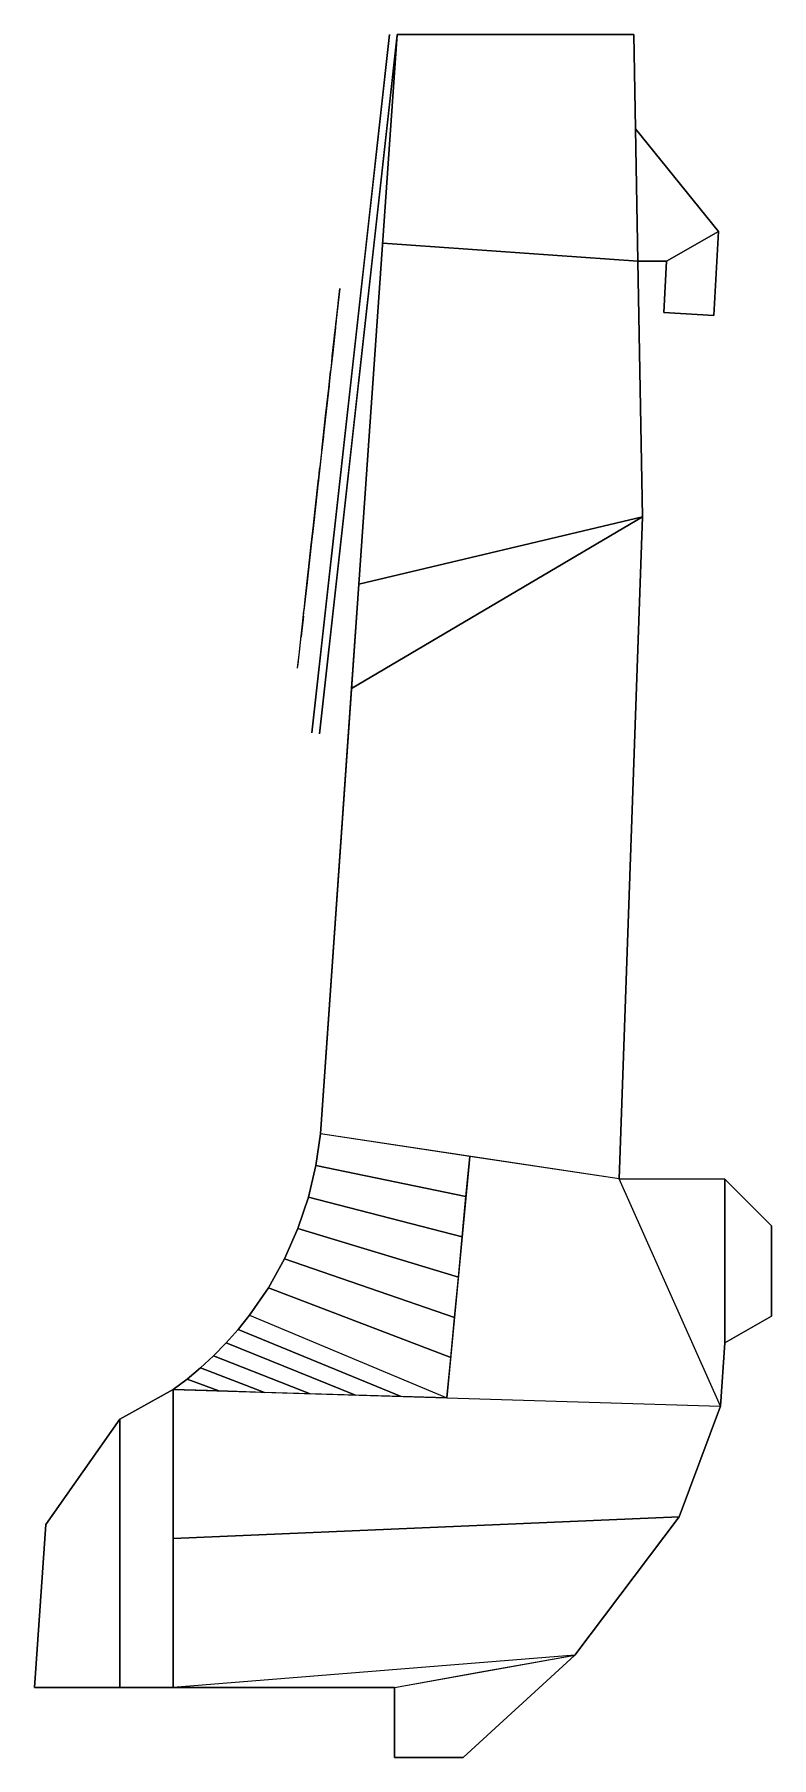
# Model space of a CAD drawing. Extents: x -12.5 to 15.9, y -45.1 to 21.1.
import ezdxf

# ---------------------------------------------------------------- set-up
doc = ezdxf.new("R2010")
doc.units = 0
for name, color, linetype in [('ACESSORIOS', 1, 'CONTINUOUS'), ('AUX', 3, 'CONTINUOUS'), ('CINZA', 9, 'CONTINUOUS'), ('PRETO', 28, 'CONTINUOUS')]:
    doc.layers.add(name, color=color, linetype=linetype)

msp = doc.modelspace()

# ---------------------------------------------------------------- linework, layer by layer
at = {"layer": 'ACESSORIOS'}
for p, q in [((-1.479, -21.145, 0), (1.479, 21.145, 0)), ((4.266, -22.013, 8.375), (3.384, -31.305, 8.375)), ((-7.134, -30.986, 8.375), (3.384, -31.305, 8.375))]:
    msp.add_line(p, q, dxfattribs=at)
for points in [[(1.479, 21.145, -8.375), (10.576, 21.145, -8.375), (10.728, 12.425, -8.375), (0.917, 13.111, -8.375)], [(1.479, 21.145, 8.375), (10.576, 21.145, 8.375), (10.728, 12.425, 8.375), (0.917, 13.111, 8.375)], [(10.576, 21.145, 8.375), (10.639, 17.509, 8.375), (10.639, 17.509, -8.375), (10.576, 21.145, -8.375)], [(10.639, 17.509, -8.375), (13.83, 13.565, -8.375), (13.83, 13.565, 8.375), (10.639, 17.509, 8.375)], [(10.639, 17.509, -8.375), (13.83, 13.565, -8.375), (11.829, 12.425, -8.375), (10.728, 12.425, -8.375)], [(13.83, 13.565, 8.375), (10.639, 17.509, 8.375), (10.728, 12.425, 8.375), (11.829, 12.425, 8.375)], [(11.719, 10.446, 8.375), (13.651, 10.339, 8.375), (13.83, 13.565, 8.375), (11.829, 12.425, 8.375)], [(11.829, 12.425, -8.375), (13.83, 13.565, -8.375), (13.651, 10.339, -8.375), (11.719, 10.446, -8.375)], [(13.83, 13.565, -8.375), (11.829, 12.425, -8.375), (11.719, 10.446, -8.375), (13.651, 10.339, -8.375)], [(13.83, 13.565, 8.375), (11.829, 12.425, 8.375), (11.719, 10.446, 8.375), (13.651, 10.339, 8.375)], [(13.651, 10.339, -8.375), (13.83, 13.565, -8.375), (13.83, 13.565, 8.375), (13.651, 10.339, 8.375)], [(0.917, 13.111, -8.375), (10.728, 12.425, -8.375), (10.9, 2.594, -8.375), (-0.281, -4.017, -8.375)], [(0.917, 13.111, 8.375), (10.728, 12.425, 8.375), (10.9, 2.594, 8.375), (0, 0, 8.375)], [(11.829, 12.425, 8.375), (10.728, 12.425, 8.375), (10.728, 12.425, -8.375), (11.829, 12.425, -8.375)], [(10.728, 12.425, 8.375), (10.9, 2.594, 8.375), (10.9, 2.594, -8.375), (10.728, 12.425, -8.375)], [(11.719, 10.446, -8.375), (11.829, 12.425, -8.375), (11.829, 12.425, 8.375), (11.719, 10.446, 8.375)], [(11.719, 10.446, -8.375), (13.651, 10.339, -8.375), (13.651, 10.339, 8.375), (11.719, 10.446, 8.375)], [(10.9, 2.594, -8.375), (10.01, -22.881, -8.375), (-1.479, -21.145, -8.375), (-0.281, -4.017, -8.375)], [(10.9, 2.594, 8.375), (10.01, -22.881, 8.375), (-1.479, -21.145, 8.375), (0, 0, 8.375)], [(10.01, -22.881, 8.375), (10.9, 2.594, 8.375), (10.9, 2.594, -8.375), (10.01, -22.881, -8.375)], [(10.01, -22.881, 8.375), (4.266, -22.013, 8.375), (3.384, -31.305, 8.375), (13.901, -31.623, 8.375)], [(10.01, -22.881, -8.375), (4.266, -22.013, -8.375), (3.384, -31.305, -8.375), (13.901, -31.623, -8.375)], [(10.01, -22.881, -8.375), (14.065, -22.891, -8.375), (14.065, -22.891, 8.375), (10.01, -22.881, 8.375)], [(10.01, -22.881, 8.375), (14.065, -22.891, 8.375), (14.071, -29.193, 8.375), (13.901, -31.623, 8.375)], [(10.01, -22.881, -8.375), (14.065, -22.891, -8.375), (14.071, -29.193, -8.375), (13.901, -31.623, -8.375)], [(14.065, -22.891, 8.375), (15.863, -24.692, 8.375), (15.86, -28.163, 8.375), (14.071, -29.193, 8.375)], [(14.065, -22.891, -8.375), (15.863, -24.692, -8.375), (15.86, -28.163, -8.375), (14.071, -29.193, -8.375)], [(15.86, -28.163, -8.375), (15.863, -24.692, -8.375), (15.863, -24.692, 8.375), (15.86, -28.163, 8.375)], [(-4.637, -28.668, 9.159), (-4.637, -28.668, -7.591), (-4.199, -28.118, -7.571), (-4.199, -28.118, 9.179)], [(14.071, -29.193, -8.375), (15.86, -28.163, -8.375), (15.86, -28.163, 8.375), (14.071, -29.193, 8.375)], [(-5.1, -29.192, -7.665), (-5.1, -29.192, 9.085), (-4.637, -28.668, 9.159), (-4.637, -28.668, -7.591)], [(-6.086, -30.152, -7.948), (-6.086, -30.152, 8.802), (-5.584, -29.687, 8.964), (-5.584, -29.687, -7.786)], [(-5.584, -29.687, 8.964), (-5.584, -29.687, -7.786), (-5.1, -29.192, -7.665), (-5.1, -29.192, 9.085)], [(-6.604, -30.585, 8.604), (-6.604, -30.585, -8.146), (-6.086, -30.152, -7.948), (-6.086, -30.152, 8.802)], [(-9.185, -42.441, 8.375), (-9.185, -32.126, 8.375), (-7.134, -30.986, 8.375), (-7.134, -42.441, 8.375)], [(-9.185, -42.441, -8.375), (-9.185, -32.126, -8.375), (-7.134, -30.986, -8.375), (-7.134, -42.441, -8.375)], [(-6.604, -30.585, 8.604), (-7.134, -30.986, 8.375), (-7.134, -30.986, -8.375), (-6.604, -30.585, -8.146)], [(-7.134, -36.714, 8.375), (-7.134, -30.986, 8.375), (13.901, -31.623, 8.375), (12.31, -35.88, 8.375)], [(-7.134, -36.714, -8.375), (-7.134, -30.986, -8.375), (13.901, -31.623, -8.375), (12.31, -35.88, -8.375)], [(-12.468, -42.441, 8.375), (-12.03, -36.18, 8.375), (-9.185, -32.126, 8.375), (-9.185, -42.441, 8.375)], [(-12.468, -42.441, -8.375), (-12.03, -36.18, -8.375), (-9.185, -32.126, -8.375), (-9.185, -42.441, -8.375)], [(-12.03, -36.18, 8.375), (-12.468, -42.441, 8.375), (-12.468, -42.441, -8.375), (-12.03, -36.18, -8.375)], [(-7.134, -42.441, 8.375), (-7.134, -36.714, 8.375), (12.31, -35.88, 8.375), (8.298, -41.204, 8.375)], [(-7.134, -42.441, -8.375), (-7.134, -36.714, -8.375), (12.31, -35.88, -8.375), (8.298, -41.204, -8.375)], [(8.298, -41.204, 8.375), (-7.134, -42.441, 8.375), (1.366, -42.441, 8.375), (4.832, -41.822, 8.375)], [(1.366, -42.441, 8.375), (8.298, -41.204, 8.375), (4.01, -45.141, 8.375), (1.366, -45.141, 8.375)], [(-12.468, -42.441, -8.375), (1.366, -42.441, -8.375), (1.366, -42.441, 8.375), (-12.468, -42.441, 8.375)], [(1.366, -42.441, 8.375), (1.366, -45.141, 8.375), (1.366, -45.141, -8.375), (1.366, -42.441, -8.375)], [(4.01, -45.141, -8.375), (1.366, -45.141, -8.375), (1.366, -45.141, 8.375), (4.01, -45.141, 8.375)]]:
    msp.add_3dface(points, dxfattribs=at)
at = {"layer": 'AUX'}
for p, q in [((-9.185, -32.126, -8.375), (-12.03, -36.18, -8.375)), ((-12.03, -36.18, 8.375), (-9.185, -32.126, 8.375))]:
    msp.add_line(p, q, dxfattribs=at)
for points in [[(1.479, 21.145, -8.375), (-1.479, -21.145, -8.375), (-1.479, -21.145, 8.375), (1.479, 21.145, 8.375)], [(10.576, 21.145, 8.375), (10.576, 21.145, -8.375), (1.479, 21.145, -8.375), (1.479, 21.145, 8.375)], [(-1.479, -21.145, -8.375), (-1.651, -22.365, -8.042), (-1.651, -22.365, 8.708), (-1.479, -21.145, 8.375)], [(-1.651, -22.365, 8.708), (-1.938, -23.586, 8.938), (-1.938, -23.586, -7.812), (-1.651, -22.365, -8.042)], [(15.863, -24.692, -8.375), (14.065, -22.891, -8.375), (14.065, -22.891, 8.375), (15.863, -24.692, 8.375)], [(-1.938, -23.586, -7.812), (-2.34, -24.788, -7.67), (-2.34, -24.788, 9.08), (-1.938, -23.586, 8.938)], [(-2.34, -24.788, 9.08), (-2.34, -24.788, -7.67), (-2.854, -25.953, -7.598), (-2.854, -25.953, 9.152)], [(15.86, -28.163, -8.375), (15.863, -24.692, -8.375), (15.863, -24.692, 8.375), (15.86, -28.163, 8.375)], [(-2.854, -25.953, 9.152), (-3.477, -27.066, 9.177), (-3.477, -27.066, -7.573), (-2.854, -25.953, -7.598)], [(-3.477, -27.066, -7.573), (-4.199, -28.118, -7.571), (-4.199, -28.118, 9.179), (-3.477, -27.066, 9.177)], [(14.071, -29.193, 8.375), (15.86, -28.163, 8.375), (15.86, -28.163, -8.375), (14.071, -29.193, -8.375)], [(13.901, -31.623, -8.375), (14.071, -29.193, -8.375), (14.071, -29.193, 8.375), (13.901, -31.623, 8.375)], [(-7.134, -30.986, 8.375), (-7.134, -30.986, -8.375), (-9.185, -32.126, -8.375), (-9.185, -32.126, 8.375)], [(12.31, -35.88, 8.375), (13.901, -31.623, 8.375), (13.901, -31.623, -8.375), (12.31, -35.88, -8.375)], [(-9.185, -32.126, -8.375), (-12.03, -36.18, -8.375), (-12.03, -36.18, 8.375), (-9.185, -32.126, 8.375)], [(12.31, -35.88, -8.375), (8.298, -41.204, -8.375), (8.298, -41.204, 8.375), (12.31, -35.88, 8.375)], [(4.01, -45.141, 8.375), (8.298, -41.204, 8.375), (8.298, -41.204, -8.375), (4.01, -45.141, -8.375)]]:
    msp.add_3dface(points, dxfattribs=at)
at = {"layer": 'CINZA'}
for points in [[(-0.878, 10.043, 2.773), (-1.008, 8.874, 2.773), (-0.86, 10.204, -1.445), (-0.729, 11.379, -1.445)], [(-1.294, 6.307, 2.773), (-1.424, 5.139, 2.773), (-1.276, 6.471, -1.445), (-1.145, 7.646, -1.445)], [(-1.653, 3.081, 1.627), (-1.783, 1.913, 1.627), (-1.675, 2.882, -1.445), (-1.544, 4.056, -1.445)], [(-1.816, 1.614, 1.627), (-1.947, 0.44, 1.627), (-1.839, 1.412, -1.445), (-1.708, 2.586, -1.445)]]:
    msp.add_3dface(points, dxfattribs=at)
for points, invisible_edges in [([(-0.904, 9.808, -0.182), (-0.919, 9.677, -0.182), (-0.899, 9.858, -1.376), (-0.868, 10.13, -1.208)], 3), ([(-0.961, 9.295, 1.429), (-1.084, 8.192, 1.663), (-1.019, 8.773, 0.727), (-0.958, 9.322, 0.601)], 10), ([(-0.964, 9.271, -0.569), (-0.919, 9.677, -0.182), (-0.899, 9.858, -1.376), (-1.005, 8.898, -1.568)], 10), ([(-0.958, 9.322, 0.601), (-0.919, 9.677, -0.182), (-0.904, 9.808, -0.182), (-0.961, 9.295, 1.429)], 10), ([(-1.019, 8.773, 0.727), (-1.041, 8.579, 0.301), (-1.184, 7.294, 0.814), (-1.084, 8.192, 1.663)], 10), ([(-1.041, 8.579, 0.301), (-1.025, 8.719, -0.137), (-1.154, 7.563, -0.236), (-1.184, 7.294, 0.814)], 10), ([(-1.025, 8.719, -0.137), (-0.999, 8.958, -0.422), (-1.098, 8.069, -1.055), (-1.154, 7.563, -0.236)], 10), ([(-0.999, 8.958, -0.422), (-0.964, 9.271, -0.569), (-1.005, 8.898, -1.568), (-1.098, 8.069, -1.055)], 10), ([(-1.433, 5.058, 1.627), (-1.563, 3.889, 1.627), (-1.492, 4.524, -0.287), (-1.355, 5.756, -0.449)], 4), ([(-1.362, 5.693, -1.112), (-1.455, 4.858, -1.424), (-1.541, 4.086, -0.575), (-1.506, 4.405, -0.575)], 10), ([(-1.355, 5.756, -0.449), (-1.362, 5.693, -1.112), (-1.506, 4.405, -0.575), (-1.492, 4.524, -0.287)], 10), ([(-1.455, 4.858, -1.424), (-1.557, 3.946, -1.094), (-1.585, 3.691, -0.295), (-1.541, 4.086, -0.575)], 10), ([(-1.934, 0.553, 1.279), (-1.988, 0.07, 1.555), (-1.946, 0.449, 0.739), (-1.906, 0.812, 0.445)], 10), ([(-2.002, -0.055, 0.445), (-2.133, -1.23, 0.445), (-2.062, -0.595, -1.445), (-1.931, 0.58, -1.445)], 1), ([(-1.988, 0.07, 1.555), (-2.109, -1.012, 1.597), (-2.001, -0.043, 0.607), (-1.946, 0.449, 0.739)], 10), ([(-2.133, -1.23, 0.445), (-2.183, -1.677, 0.763), (-2.231, -2.113, 1.603), (-2.002, -0.055, 0.445)], 10), ([(-2.001, -0.043, 0.607), (-2.002, -0.055, 0.445), (-2.154, -1.422, 1.215), (-2.109, -1.012, 1.597)], 10), ([(-2.222, -2.026, 0.331), (-2.356, -3.237, 0.445), (-2.285, -2.599, -1.445), (-2.155, -1.43, -1.445)], 1), ([(-2.183, -1.677, 0.763), (-2.224, -2.05, 0.607), (-2.338, -3.076, 1.474), (-2.231, -2.113, 1.603)], 10), ([(-2.224, -2.05, 0.607), (-2.222, -2.026, 0.331), (-2.356, -3.237, 0.445), (-2.338, -3.076, 1.474)], 10)]:
    msp.add_3dface(points, dxfattribs=dict(at, invisible_edges=invisible_edges))
at = {"layer": 'PRETO'}
for points in [[(-1.813, -5.727, 4.516), (-1.813, -5.727, -4.517), (0.431, 14.427, -4.517), (1.179, 21.145, 4.516)], [(-1.515, -5.76, 4.516), (-1.515, -5.76, -4.517), (0.729, 14.394, -4.517), (1.477, 21.112, 4.516)]]:
    msp.add_3dface(points, dxfattribs=at)

# ---------------------------------------------------------------- meshes
at = {"layer": 'ACESSORIOS'}
mesh = msp.add_polymesh((2, 7), dxfattribs=at)
for k, corner in enumerate([(-1.479, -21.145, 8.375), (-1.651, -22.365, 8.708), (-1.938, -23.586, 8.938), (-2.34, -24.788, 9.08), (-2.854, -25.953, 9.152), (-3.477, -27.066, 9.177), (-4.199, -28.118, 9.179), (4.266, -22.013, 8.375), (4.119, -23.562, 8.375), (3.972, -25.11, 8.375), (3.825, -26.659, 8.375), (3.678, -28.208, 8.375), (3.531, -29.756, 8.375), (3.384, -31.305, 8.375)]):
    mesh.set_mesh_vertex(divmod(k, 7), corner)
mesh = msp.add_polymesh((2, 7), dxfattribs=at)
for k, corner in enumerate([(-1.479, -21.145, -8.375), (-1.651, -22.365, -8.042), (-1.938, -23.586, -7.812), (-2.34, -24.788, -7.67), (-2.854, -25.953, -7.598), (-3.477, -27.066, -7.573), (-4.199, -28.118, -7.571), (4.266, -22.013, -8.375), (4.119, -23.562, -8.375), (3.972, -25.11, -8.375), (3.825, -26.659, -8.375), (3.678, -28.208, -8.375), (3.531, -29.756, -8.375), (3.384, -31.305, -8.375)]):
    mesh.set_mesh_vertex(divmod(k, 7), corner)
mesh = msp.add_polymesh((2, 7), dxfattribs=at)
for k, corner in enumerate([(-7.134, -30.986, 8.375), (-6.604, -30.585, 8.604), (-6.086, -30.152, 8.802), (-5.584, -29.687, 8.964), (-5.1, -29.192, 9.085), (-4.637, -28.668, 9.159), (-4.199, -28.118, 9.179), (-7.134, -30.986, 8.375), (-5.381, -31.04, 8.375), (-3.628, -31.093, 8.375), (-1.875, -31.146, 8.375), (-0.122, -31.199, 8.375), (1.631, -31.252, 8.375), (3.384, -31.305, 8.375)]):
    mesh.set_mesh_vertex(divmod(k, 7), corner)
mesh = msp.add_polymesh((2, 7), dxfattribs=at)
for k, corner in enumerate([(-7.134, -30.986, -8.375), (-6.604, -30.585, -8.146), (-6.086, -30.152, -7.948), (-5.584, -29.687, -7.786), (-5.1, -29.192, -7.665), (-4.637, -28.668, -7.591), (-4.199, -28.118, -7.571), (-7.134, -30.986, -8.375), (-5.381, -31.04, -8.375), (-3.628, -31.093, -8.375), (-1.875, -31.146, -8.375), (-0.122, -31.199, -8.375), (1.631, -31.252, -8.375), (3.384, -31.305, -8.375)]):
    mesh.set_mesh_vertex(divmod(k, 7), corner)

doc.saveas('drawing.dxf')
